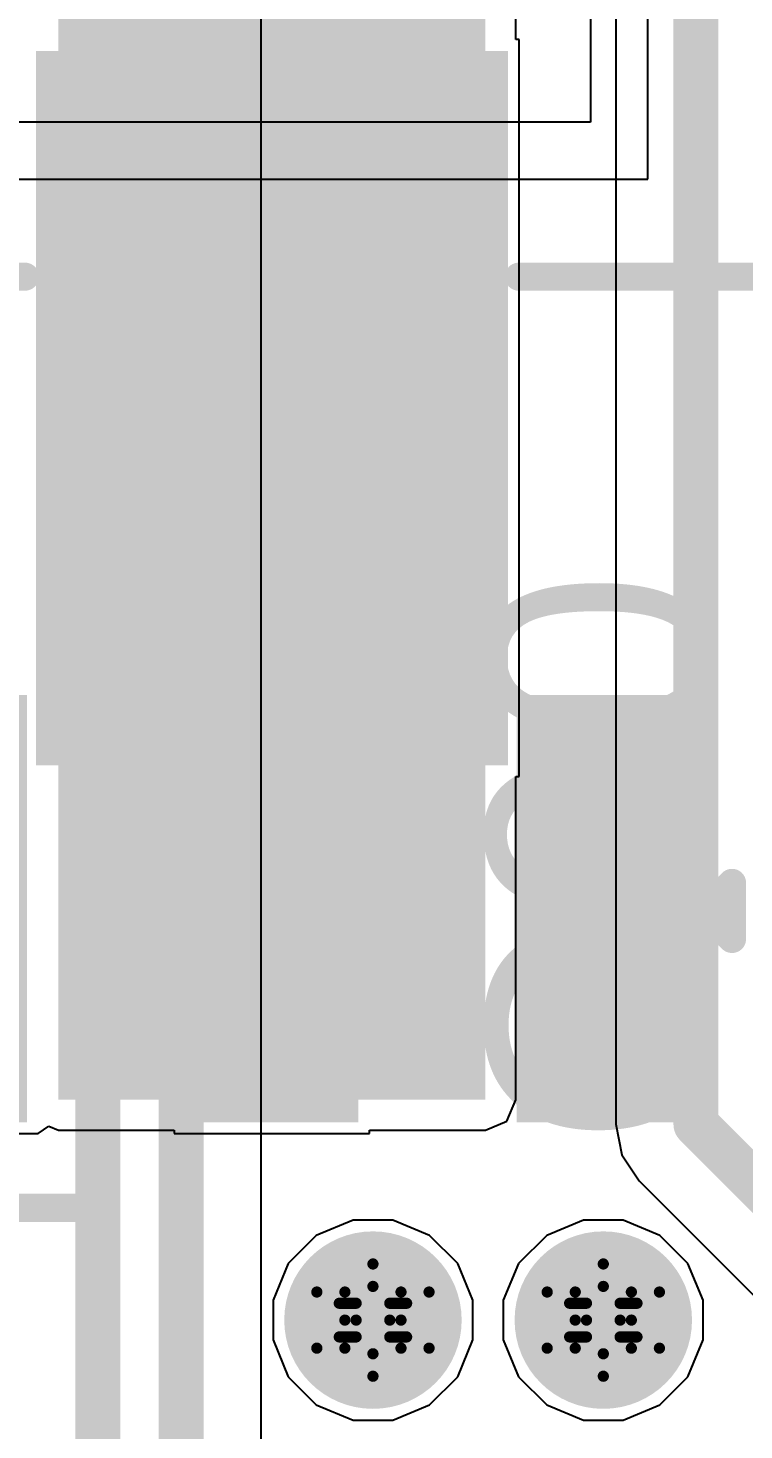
# Model space of a CAD drawing. Header units: inches. Extents: x -2.7 to 10.9, y -2.9 to 7.4.
# Drawn here: x 1.3515 to 1.4791, y -1.4059 to -1.1561 of the extents above; entities that cross this region are included whole.
import ezdxf

# ---------------------------------------------------------------- set-up
doc = ezdxf.new("R2010")
doc.units = ezdxf.units.IN
doc.header["$MEASUREMENT"] = 0
for name, color, linetype in [('Board Outline', 216, 'Continuous'), ('Bottom Layer', 5, 'Continuous'), ('Bottom Overlay', 54, 'Continuous'), ('Bottom Paste', 16, 'Continuous'), ('Bottom Solder', 6, 'Continuous'), ('Drill Drawing', 1, 'Continuous'), ('Layer 2', 16, 'Continuous'), ('Layer 3', 76, 'Continuous'), ('Top Layer', 1, 'Continuous'), ('Top Overlay', 2, 'Continuous'), ('Top Solder', 216, 'Continuous'), ('Via Holes', 16, 'Continuous')]:
    doc.layers.add(name, color=color, linetype=linetype)
doc.styles.add('Arial', font='', dxfattribs={"height": 0.2})
doc.styles.get('Arial').set_extended_font_data('Arial')

# ---------------------------------------------------------------- blocks, each defined once
blk = doc.blocks.new('SOT_89_3_B_138')
at = {"layer": 'Bottom Layer'}
for points in [[(-0.07047, 0.07864), (-0.04764, 0.07864), (-0.04764, 0.01053), (-0.07047, 0.01053)], [(-0.01142, 0.07864), (0.01142, 0.07864), (0.01142, 0.01053), (-0.01142, 0.01053)], [(0.04764, 0.07864), (0.07047, 0.07864), (0.07047, 0.01053), (0.04764, 0.01053)], [(-0.03805, 0.01506), (0.03805, 0.01506), (0.03805, -0.10423), (-0.03805, -0.10423)]]:
    blk.add_hatch(color=5, dxfattribs=at).paths.add_polyline_path(points)
at = {"layer": 'Bottom Paste'}
for points in [[(-0.07047, 0.07864), (-0.04764, 0.07864), (-0.04764, 0.01053), (-0.07047, 0.01053)], [(-0.01142, 0.07864), (0.01142, 0.07864), (0.01142, 0.01053), (-0.01142, 0.01053)], [(0.04764, 0.07864), (0.07047, 0.07864), (0.07047, 0.01053), (0.04764, 0.01053)], [(-0.03805, 0.01506), (0.03805, 0.01506), (0.03805, -0.10423), (-0.03805, -0.10423)]]:
    blk.add_hatch(color=16, dxfattribs=at).paths.add_polyline_path(points)
at = {"layer": 'Bottom Solder'}
for points in [[(-0.07447, 0.08264), (-0.04364, 0.08264), (-0.04364, 0.00653), (-0.07447, 0.00653)], [(-0.01542, 0.08264), (0.01542, 0.08264), (0.01542, 0.00653), (-0.01542, 0.00653)], [(0.04364, 0.08264), (0.07447, 0.08264), (0.07447, 0.00653), (0.04364, 0.00653)], [(-0.04205, 0.01906), (0.04205, 0.01906), (0.04205, -0.10823), (-0.04205, -0.10823)]]:
    blk.add_hatch(color=6, dxfattribs=at).paths.add_polyline_path(points)
at = {"layer": 'Bottom Overlay'}
for points in [[(-0.077, 0.045, 0.005, 0.005, 0), (-0.082, 0.05, 0.005, 0.005, 0)], [(-0.082, 0.05, 0.005, 0.005, 0), (-0.082, 0.04, 0.005, 0.005, 0)], [(-0.077, 0.045, 0.005, 0.005, 0), (-0.082, 0.04, 0.005, 0.005, 0)], [(-0.091, 0.035, 0.005, 0.005, 0), (-0.091, -0.068, 0.005, 0.005, 0)], [(0.091, 0.035, 0.005, 0.005, 0), (0.091, -0.068, 0.005, 0.005, 0)], [(-0.044, -0.068, 0.005, 0.005, 0), (-0.091, -0.068, 0.005, 0.005, 0)], [(0.091, -0.068, 0.005, 0.005, 0), (0.044, -0.068, 0.005, 0.005, 0)]]:
    blk.add_lwpolyline(points, format="xyseb", dxfattribs=at)
for points in [[(-0.08325, 0.05, 0.0025, 0.0025, 1), (-0.08075, 0.05, 0.0025, 0.0025, 1)], [(-0.08325, 0.05, 0.0025, 0.0025, 1), (-0.08075, 0.05, 0.0025, 0.0025, 1)], [(-0.07825, 0.045, 0.0025, 0.0025, 1), (-0.07575, 0.045, 0.0025, 0.0025, 1)], [(-0.07825, 0.045, 0.0025, 0.0025, 1), (-0.07575, 0.045, 0.0025, 0.0025, 1)], [(-0.08325, 0.04, 0.0025, 0.0025, 1), (-0.08075, 0.04, 0.0025, 0.0025, 1)], [(-0.08325, 0.04, 0.0025, 0.0025, 1), (-0.08075, 0.04, 0.0025, 0.0025, 1)], [(-0.09225, 0.035, 0.0025, 0.0025, 1), (-0.08975, 0.035, 0.0025, 0.0025, 1)], [(0.08975, 0.035, 0.0025, 0.0025, 1), (0.09225, 0.035, 0.0025, 0.0025, 1)], [(-0.09225, -0.068, 0.0025, 0.0025, 1), (-0.08975, -0.068, 0.0025, 0.0025, 1)], [(-0.09225, -0.068, 0.0025, 0.0025, 1), (-0.08975, -0.068, 0.0025, 0.0025, 1)], [(-0.04525, -0.068, 0.0025, 0.0025, 1), (-0.04275, -0.068, 0.0025, 0.0025, 1)], [(0.04275, -0.068, 0.0025, 0.0025, 1), (0.04525, -0.068, 0.0025, 0.0025, 1)], [(0.08975, -0.068, 0.0025, 0.0025, 1), (0.09225, -0.068, 0.0025, 0.0025, 1)], [(0.08975, -0.068, 0.0025, 0.0025, 1), (0.09225, -0.068, 0.0025, 0.0025, 1)]]:
    blk.add_lwpolyline(points, format="xyseb", close=True, dxfattribs=at)

msp = doc.modelspace()

# ---------------------------------------------------------------- hatches: boundary and pattern name
at = {"layer": 'Bottom Layer'}
for points in [[(1.35695, -1.28347), (1.43305, -1.28347), (1.43305, -0.93744), (1.35695, -0.93744)], [(1.35695, -1.34706), (1.43305, -1.34706), (1.43305, -1.26841), (1.35695, -1.26841)]]:
    msp.add_hatch(color=5, dxfattribs=at).paths.add_polyline_path(points)
h = msp.add_hatch(color=5, dxfattribs=at)
edge = h.paths.add_edge_path()
edge.add_arc((1.41301, -1.38631), 0.01181, 0, 360)
h = msp.add_hatch(color=5, dxfattribs=at)
edge = h.paths.add_edge_path()
edge.add_arc((1.45406, -1.38631), 0.01181, 0, 360)
at = {"layer": 'Bottom Solder'}
h = msp.add_hatch(color=6, dxfattribs=at)
edge = h.paths.add_edge_path()
edge.add_arc((1.41301, -1.38631), 0.01581, 0, 360)
h = msp.add_hatch(color=6, dxfattribs=at)
edge = h.paths.add_edge_path()
edge.add_arc((1.45406, -1.38631), 0.01581, 0, 360)
at = {"layer": 'Layer 2'}
h = msp.add_hatch(color=16, dxfattribs=at)
edge = h.paths.add_edge_path()
edge.add_arc((1.41301, -1.38631), 0.01181, 0, 360)
h = msp.add_hatch(color=16, dxfattribs=at)
edge = h.paths.add_edge_path()
edge.add_arc((1.45406, -1.38631), 0.01181, 0, 360)
at = {"layer": 'Layer 3'}
h = msp.add_hatch(color=76, dxfattribs=at)
edge = h.paths.add_edge_path()
edge.add_arc((1.41301, -1.38631), 0.01181, 0, 360)
h = msp.add_hatch(color=76, dxfattribs=at)
edge = h.paths.add_edge_path()
edge.add_arc((1.45406, -1.38631), 0.01181, 0, 360)
at = {"layer": 'Top Layer'}
h = msp.add_hatch(color=1, dxfattribs=at)
edge = h.paths.add_edge_path()
edge.add_arc((1.41301, -1.38631), 0.01181, 0, 360)
h = msp.add_hatch(color=1, dxfattribs=at)
edge = h.paths.add_edge_path()
edge.add_arc((1.45406, -1.38631), 0.01181, 0, 360)
at = {"layer": 'Top Solder'}
h = msp.add_hatch(color=216, dxfattribs=at)
edge = h.paths.add_edge_path()
edge.add_arc((1.41301, -1.38631), 0.01581, 0, 360)
h = msp.add_hatch(color=216, dxfattribs=at)
edge = h.paths.add_edge_path()
edge.add_arc((1.45406, -1.38631), 0.01581, 0, 360)
at = {"layer": 'Via Holes'}
h = msp.add_hatch(color=7, dxfattribs=at)
edge = h.paths.add_edge_path()
edge.add_arc((1.41301, -1.38631), 0.00591, 0, 360)
h = msp.add_hatch(color=7, dxfattribs=at)
edge = h.paths.add_edge_path()
edge.add_arc((1.45406, -1.38631), 0.00591, 0, 360)

# ---------------------------------------------------------------- linework, layer by layer
at = {"layer": 'Board Outline'}
msp.add_lwpolyline([(2.84412, -0.24125, 0.005, 0.005, -0.741893), (-2.49969, -1.37795, 0.005, 0.005, 0)], format="xyseb", dxfattribs=at)
at = {"layer": 'Bottom Layer'}
for p, q in [((1.43846, -1.15818), (1.43846, -0.93744)), ((1.43905, -1.15818), (1.43846, -1.15818)), ((1.43905, -1.28947), (1.43905, -1.15818)), ((1.43846, -1.34706), (1.43846, -1.28947)), ((1.43846, -1.28947), (1.43905, -1.28947)), ((1.43688, -1.35088), (1.43846, -1.34706)), ((1.43305, -1.35247), (1.43688, -1.35088)), ((1.31853, -1.35306), (1.35336, -1.35306)), ((1.35336, -1.35306), (1.35528, -1.35178)), ((1.35336, -1.35306), (1.35336, -1.35306)), ((1.35528, -1.35178), (1.35695, -1.35247)), ((1.35695, -1.35247), (1.37758, -1.35247)), ((1.37758, -1.35247), (1.37758, -1.35306)), ((1.37758, -1.35306), (1.41242, -1.35306)), ((1.41242, -1.35306), (1.41242, -1.35247)), ((1.41242, -1.35247), (1.43305, -1.35247))]:
    msp.add_line(p, q, dxfattribs=at)
at = {"layer": 'Bottom Overlay'}
for points in [[(1.29408, -1.36631, 0.005, 0.005, 0), (1.36435, -1.36631, 0.005, 0.005, 0)], [(1.36435, -1.39981, 0.005, 0.005, 0), (1.36435, -1.36631, 0.005, 0.005, 0)]]:
    msp.add_lwpolyline(points, format="xyseb", dxfattribs=at)
for points in [[(1.3631, -1.36631, 0.0025, 0.0025, 1), (1.3656, -1.36631, 0.0025, 0.0025, 1)], [(1.3631, -1.36631, 0.0025, 0.0025, 1), (1.3656, -1.36631, 0.0025, 0.0025, 1)], [(1.3631, -1.39981, 0.0025, 0.0025, 1), (1.3656, -1.39981, 0.0025, 0.0025, 1)]]:
    msp.add_lwpolyline(points, format="xyseb", close=True, dxfattribs=at)
at = {"layer": 'Drill Drawing'}
for points in [[(1.40801, -1.38131, 0.002, 0.002, 0), (1.41301, -1.37631, 0.002, 0.002, 0)], [(1.41301, -1.37631, 0.002, 0.002, 0), (1.41801, -1.38131, 0.002, 0.002, 0)], [(1.44906, -1.38131, 0.002, 0.002, 0), (1.45406, -1.37631, 0.002, 0.002, 0)], [(1.45406, -1.37631, 0.002, 0.002, 0), (1.45906, -1.38131, 0.002, 0.002, 0)], [(1.40301, -1.38131, 0.002, 0.002, 0), (1.40801, -1.38631, 0.002, 0.002, 0)], [(1.40301, -1.38131, 0.002, 0.002, 0), (1.40801, -1.38131, 0.002, 0.002, 0)], [(1.41001, -1.38331, 0.002, 0.002, 0), (1.41301, -1.38031, 0.002, 0.002, 0)], [(1.41301, -1.38031, 0.002, 0.002, 0), (1.41601, -1.38331, 0.002, 0.002, 0)], [(1.41801, -1.38131, 0.002, 0.002, 0), (1.42301, -1.38131, 0.002, 0.002, 0)], [(1.41801, -1.38631, 0.002, 0.002, 0), (1.42301, -1.38131, 0.002, 0.002, 0)], [(1.44406, -1.38131, 0.002, 0.002, 0), (1.44906, -1.38631, 0.002, 0.002, 0)], [(1.44406, -1.38131, 0.002, 0.002, 0), (1.44906, -1.38131, 0.002, 0.002, 0)], [(1.45106, -1.38331, 0.002, 0.002, 0), (1.45406, -1.38031, 0.002, 0.002, 0)], [(1.45406, -1.38031, 0.002, 0.002, 0), (1.45706, -1.38331, 0.002, 0.002, 0)], [(1.45906, -1.38131, 0.002, 0.002, 0), (1.46406, -1.38131, 0.002, 0.002, 0)], [(1.45906, -1.38631, 0.002, 0.002, 0), (1.46406, -1.38131, 0.002, 0.002, 0)], [(1.40701, -1.38331, 0.002, 0.002, 0), (1.41001, -1.38631, 0.002, 0.002, 0)], [(1.40701, -1.38331, 0.002, 0.002, 0), (1.41001, -1.38331, 0.002, 0.002, 0)], [(1.41601, -1.38331, 0.002, 0.002, 0), (1.41901, -1.38331, 0.002, 0.002, 0)], [(1.41601, -1.38631, 0.002, 0.002, 0), (1.41901, -1.38331, 0.002, 0.002, 0)], [(1.44806, -1.38331, 0.002, 0.002, 0), (1.45106, -1.38631, 0.002, 0.002, 0)], [(1.44806, -1.38331, 0.002, 0.002, 0), (1.45106, -1.38331, 0.002, 0.002, 0)], [(1.45706, -1.38331, 0.002, 0.002, 0), (1.46006, -1.38331, 0.002, 0.002, 0)], [(1.45706, -1.38631, 0.002, 0.002, 0), (1.46006, -1.38331, 0.002, 0.002, 0)], [(1.40301, -1.39131, 0.002, 0.002, 0), (1.40801, -1.38631, 0.002, 0.002, 0)], [(1.40701, -1.38931, 0.002, 0.002, 0), (1.41001, -1.38631, 0.002, 0.002, 0)], [(1.41601, -1.38631, 0.002, 0.002, 0), (1.41901, -1.38931, 0.002, 0.002, 0)], [(1.41801, -1.38631, 0.002, 0.002, 0), (1.42301, -1.39131, 0.002, 0.002, 0)], [(1.44406, -1.39131, 0.002, 0.002, 0), (1.44906, -1.38631, 0.002, 0.002, 0)], [(1.44806, -1.38931, 0.002, 0.002, 0), (1.45106, -1.38631, 0.002, 0.002, 0)], [(1.45706, -1.38631, 0.002, 0.002, 0), (1.46006, -1.38931, 0.002, 0.002, 0)], [(1.45906, -1.38631, 0.002, 0.002, 0), (1.46406, -1.39131, 0.002, 0.002, 0)], [(1.40701, -1.38931, 0.002, 0.002, 0), (1.41001, -1.38931, 0.002, 0.002, 0)], [(1.41001, -1.38931, 0.002, 0.002, 0), (1.41301, -1.39231, 0.002, 0.002, 0)], [(1.41301, -1.39231, 0.002, 0.002, 0), (1.41601, -1.38931, 0.002, 0.002, 0)], [(1.41601, -1.38931, 0.002, 0.002, 0), (1.41901, -1.38931, 0.002, 0.002, 0)], [(1.44806, -1.38931, 0.002, 0.002, 0), (1.45106, -1.38931, 0.002, 0.002, 0)], [(1.45106, -1.38931, 0.002, 0.002, 0), (1.45406, -1.39231, 0.002, 0.002, 0)], [(1.45406, -1.39231, 0.002, 0.002, 0), (1.45706, -1.38931, 0.002, 0.002, 0)], [(1.45706, -1.38931, 0.002, 0.002, 0), (1.46006, -1.38931, 0.002, 0.002, 0)], [(1.40301, -1.39131, 0.002, 0.002, 0), (1.40801, -1.39131, 0.002, 0.002, 0)], [(1.40801, -1.39131, 0.002, 0.002, 0), (1.41301, -1.39631, 0.002, 0.002, 0)], [(1.41301, -1.39631, 0.002, 0.002, 0), (1.41801, -1.39131, 0.002, 0.002, 0)], [(1.41801, -1.39131, 0.002, 0.002, 0), (1.42301, -1.39131, 0.002, 0.002, 0)], [(1.44406, -1.39131, 0.002, 0.002, 0), (1.44906, -1.39131, 0.002, 0.002, 0)], [(1.44906, -1.39131, 0.002, 0.002, 0), (1.45406, -1.39631, 0.002, 0.002, 0)], [(1.45406, -1.39631, 0.002, 0.002, 0), (1.45906, -1.39131, 0.002, 0.002, 0)], [(1.45906, -1.39131, 0.002, 0.002, 0), (1.46406, -1.39131, 0.002, 0.002, 0)]]:
    msp.add_lwpolyline(points, format="xyseb", dxfattribs=at)
for points in [[(1.41251, -1.37631, 0.001, 0.001, 1), (1.41351, -1.37631, 0.001, 0.001, 1)], [(1.41251, -1.37631, 0.001, 0.001, 1), (1.41351, -1.37631, 0.001, 0.001, 1)], [(1.45356, -1.37631, 0.001, 0.001, 1), (1.45456, -1.37631, 0.001, 0.001, 1)], [(1.45356, -1.37631, 0.001, 0.001, 1), (1.45456, -1.37631, 0.001, 0.001, 1)], [(1.40251, -1.38131, 0.001, 0.001, 1), (1.40351, -1.38131, 0.001, 0.001, 1)], [(1.40251, -1.38131, 0.001, 0.001, 1), (1.40351, -1.38131, 0.001, 0.001, 1)], [(1.40751, -1.38131, 0.001, 0.001, 1), (1.40851, -1.38131, 0.001, 0.001, 1)], [(1.40751, -1.38131, 0.001, 0.001, 1), (1.40851, -1.38131, 0.001, 0.001, 1)], [(1.41251, -1.38031, 0.001, 0.001, 1), (1.41351, -1.38031, 0.001, 0.001, 1)], [(1.41251, -1.38031, 0.001, 0.001, 1), (1.41351, -1.38031, 0.001, 0.001, 1)], [(1.41751, -1.38131, 0.001, 0.001, 1), (1.41851, -1.38131, 0.001, 0.001, 1)], [(1.41751, -1.38131, 0.001, 0.001, 1), (1.41851, -1.38131, 0.001, 0.001, 1)], [(1.42251, -1.38131, 0.001, 0.001, 1), (1.42351, -1.38131, 0.001, 0.001, 1)], [(1.42251, -1.38131, 0.001, 0.001, 1), (1.42351, -1.38131, 0.001, 0.001, 1)], [(1.44356, -1.38131, 0.001, 0.001, 1), (1.44456, -1.38131, 0.001, 0.001, 1)], [(1.44356, -1.38131, 0.001, 0.001, 1), (1.44456, -1.38131, 0.001, 0.001, 1)], [(1.44856, -1.38131, 0.001, 0.001, 1), (1.44956, -1.38131, 0.001, 0.001, 1)], [(1.44856, -1.38131, 0.001, 0.001, 1), (1.44956, -1.38131, 0.001, 0.001, 1)], [(1.45356, -1.38031, 0.001, 0.001, 1), (1.45456, -1.38031, 0.001, 0.001, 1)], [(1.45356, -1.38031, 0.001, 0.001, 1), (1.45456, -1.38031, 0.001, 0.001, 1)], [(1.45856, -1.38131, 0.001, 0.001, 1), (1.45956, -1.38131, 0.001, 0.001, 1)], [(1.45856, -1.38131, 0.001, 0.001, 1), (1.45956, -1.38131, 0.001, 0.001, 1)], [(1.46356, -1.38131, 0.001, 0.001, 1), (1.46456, -1.38131, 0.001, 0.001, 1)], [(1.46356, -1.38131, 0.001, 0.001, 1), (1.46456, -1.38131, 0.001, 0.001, 1)], [(1.40651, -1.38331, 0.001, 0.001, 1), (1.40751, -1.38331, 0.001, 0.001, 1)], [(1.40651, -1.38331, 0.001, 0.001, 1), (1.40751, -1.38331, 0.001, 0.001, 1)], [(1.40951, -1.38331, 0.001, 0.001, 1), (1.41051, -1.38331, 0.001, 0.001, 1)], [(1.40951, -1.38331, 0.001, 0.001, 1), (1.41051, -1.38331, 0.001, 0.001, 1)], [(1.41551, -1.38331, 0.001, 0.001, 1), (1.41651, -1.38331, 0.001, 0.001, 1)], [(1.41551, -1.38331, 0.001, 0.001, 1), (1.41651, -1.38331, 0.001, 0.001, 1)], [(1.41851, -1.38331, 0.001, 0.001, 1), (1.41951, -1.38331, 0.001, 0.001, 1)], [(1.41851, -1.38331, 0.001, 0.001, 1), (1.41951, -1.38331, 0.001, 0.001, 1)], [(1.44756, -1.38331, 0.001, 0.001, 1), (1.44856, -1.38331, 0.001, 0.001, 1)], [(1.44756, -1.38331, 0.001, 0.001, 1), (1.44856, -1.38331, 0.001, 0.001, 1)], [(1.45056, -1.38331, 0.001, 0.001, 1), (1.45156, -1.38331, 0.001, 0.001, 1)], [(1.45056, -1.38331, 0.001, 0.001, 1), (1.45156, -1.38331, 0.001, 0.001, 1)], [(1.45656, -1.38331, 0.001, 0.001, 1), (1.45756, -1.38331, 0.001, 0.001, 1)], [(1.45656, -1.38331, 0.001, 0.001, 1), (1.45756, -1.38331, 0.001, 0.001, 1)], [(1.45956, -1.38331, 0.001, 0.001, 1), (1.46056, -1.38331, 0.001, 0.001, 1)], [(1.45956, -1.38331, 0.001, 0.001, 1), (1.46056, -1.38331, 0.001, 0.001, 1)], [(1.40751, -1.38631, 0.001, 0.001, 1), (1.40851, -1.38631, 0.001, 0.001, 1)], [(1.40751, -1.38631, 0.001, 0.001, 1), (1.40851, -1.38631, 0.001, 0.001, 1)], [(1.40951, -1.38631, 0.001, 0.001, 1), (1.41051, -1.38631, 0.001, 0.001, 1)], [(1.40951, -1.38631, 0.001, 0.001, 1), (1.41051, -1.38631, 0.001, 0.001, 1)], [(1.41551, -1.38631, 0.001, 0.001, 1), (1.41651, -1.38631, 0.001, 0.001, 1)], [(1.41551, -1.38631, 0.001, 0.001, 1), (1.41651, -1.38631, 0.001, 0.001, 1)], [(1.41751, -1.38631, 0.001, 0.001, 1), (1.41851, -1.38631, 0.001, 0.001, 1)], [(1.41751, -1.38631, 0.001, 0.001, 1), (1.41851, -1.38631, 0.001, 0.001, 1)], [(1.44856, -1.38631, 0.001, 0.001, 1), (1.44956, -1.38631, 0.001, 0.001, 1)], [(1.44856, -1.38631, 0.001, 0.001, 1), (1.44956, -1.38631, 0.001, 0.001, 1)], [(1.45056, -1.38631, 0.001, 0.001, 1), (1.45156, -1.38631, 0.001, 0.001, 1)], [(1.45056, -1.38631, 0.001, 0.001, 1), (1.45156, -1.38631, 0.001, 0.001, 1)], [(1.45656, -1.38631, 0.001, 0.001, 1), (1.45756, -1.38631, 0.001, 0.001, 1)], [(1.45656, -1.38631, 0.001, 0.001, 1), (1.45756, -1.38631, 0.001, 0.001, 1)], [(1.45856, -1.38631, 0.001, 0.001, 1), (1.45956, -1.38631, 0.001, 0.001, 1)], [(1.45856, -1.38631, 0.001, 0.001, 1), (1.45956, -1.38631, 0.001, 0.001, 1)], [(1.40651, -1.38931, 0.001, 0.001, 1), (1.40751, -1.38931, 0.001, 0.001, 1)], [(1.40651, -1.38931, 0.001, 0.001, 1), (1.40751, -1.38931, 0.001, 0.001, 1)], [(1.40951, -1.38931, 0.001, 0.001, 1), (1.41051, -1.38931, 0.001, 0.001, 1)], [(1.40951, -1.38931, 0.001, 0.001, 1), (1.41051, -1.38931, 0.001, 0.001, 1)], [(1.41551, -1.38931, 0.001, 0.001, 1), (1.41651, -1.38931, 0.001, 0.001, 1)], [(1.41551, -1.38931, 0.001, 0.001, 1), (1.41651, -1.38931, 0.001, 0.001, 1)], [(1.41851, -1.38931, 0.001, 0.001, 1), (1.41951, -1.38931, 0.001, 0.001, 1)], [(1.41851, -1.38931, 0.001, 0.001, 1), (1.41951, -1.38931, 0.001, 0.001, 1)], [(1.44756, -1.38931, 0.001, 0.001, 1), (1.44856, -1.38931, 0.001, 0.001, 1)], [(1.44756, -1.38931, 0.001, 0.001, 1), (1.44856, -1.38931, 0.001, 0.001, 1)], [(1.45056, -1.38931, 0.001, 0.001, 1), (1.45156, -1.38931, 0.001, 0.001, 1)], [(1.45056, -1.38931, 0.001, 0.001, 1), (1.45156, -1.38931, 0.001, 0.001, 1)], [(1.45656, -1.38931, 0.001, 0.001, 1), (1.45756, -1.38931, 0.001, 0.001, 1)], [(1.45656, -1.38931, 0.001, 0.001, 1), (1.45756, -1.38931, 0.001, 0.001, 1)], [(1.45956, -1.38931, 0.001, 0.001, 1), (1.46056, -1.38931, 0.001, 0.001, 1)], [(1.45956, -1.38931, 0.001, 0.001, 1), (1.46056, -1.38931, 0.001, 0.001, 1)], [(1.40251, -1.39131, 0.001, 0.001, 1), (1.40351, -1.39131, 0.001, 0.001, 1)], [(1.40251, -1.39131, 0.001, 0.001, 1), (1.40351, -1.39131, 0.001, 0.001, 1)], [(1.40751, -1.39131, 0.001, 0.001, 1), (1.40851, -1.39131, 0.001, 0.001, 1)], [(1.40751, -1.39131, 0.001, 0.001, 1), (1.40851, -1.39131, 0.001, 0.001, 1)], [(1.41751, -1.39131, 0.001, 0.001, 1), (1.41851, -1.39131, 0.001, 0.001, 1)], [(1.41751, -1.39131, 0.001, 0.001, 1), (1.41851, -1.39131, 0.001, 0.001, 1)], [(1.42251, -1.39131, 0.001, 0.001, 1), (1.42351, -1.39131, 0.001, 0.001, 1)], [(1.42251, -1.39131, 0.001, 0.001, 1), (1.42351, -1.39131, 0.001, 0.001, 1)], [(1.44356, -1.39131, 0.001, 0.001, 1), (1.44456, -1.39131, 0.001, 0.001, 1)], [(1.44356, -1.39131, 0.001, 0.001, 1), (1.44456, -1.39131, 0.001, 0.001, 1)], [(1.44856, -1.39131, 0.001, 0.001, 1), (1.44956, -1.39131, 0.001, 0.001, 1)], [(1.44856, -1.39131, 0.001, 0.001, 1), (1.44956, -1.39131, 0.001, 0.001, 1)], [(1.45856, -1.39131, 0.001, 0.001, 1), (1.45956, -1.39131, 0.001, 0.001, 1)], [(1.45856, -1.39131, 0.001, 0.001, 1), (1.45956, -1.39131, 0.001, 0.001, 1)], [(1.46356, -1.39131, 0.001, 0.001, 1), (1.46456, -1.39131, 0.001, 0.001, 1)], [(1.46356, -1.39131, 0.001, 0.001, 1), (1.46456, -1.39131, 0.001, 0.001, 1)], [(1.41251, -1.39231, 0.001, 0.001, 1), (1.41351, -1.39231, 0.001, 0.001, 1)], [(1.41251, -1.39231, 0.001, 0.001, 1), (1.41351, -1.39231, 0.001, 0.001, 1)], [(1.45356, -1.39231, 0.001, 0.001, 1), (1.45456, -1.39231, 0.001, 0.001, 1)], [(1.45356, -1.39231, 0.001, 0.001, 1), (1.45456, -1.39231, 0.001, 0.001, 1)], [(1.41251, -1.39631, 0.001, 0.001, 1), (1.41351, -1.39631, 0.001, 0.001, 1)], [(1.41251, -1.39631, 0.001, 0.001, 1), (1.41351, -1.39631, 0.001, 0.001, 1)], [(1.45356, -1.39631, 0.001, 0.001, 1), (1.45456, -1.39631, 0.001, 0.001, 1)], [(1.45356, -1.39631, 0.001, 0.001, 1), (1.45456, -1.39631, 0.001, 0.001, 1)]]:
    msp.add_lwpolyline(points, format="xyseb", close=True, dxfattribs=at)
at = {"layer": 'Layer 3'}
for p, q in [((1.4518, -0.33923), (1.4518, -1.17286)), ((1.462, -1.18305), (1.462, -0.33923)), ((1.4518, -1.17286), (1.16, -1.17286)), ((1.16, -1.18305), (1.462, -1.18305)), ((1.40946, -1.36849), (1.40292, -1.37121)), ((1.41655, -1.36849), (1.40946, -1.36849)), ((1.4231, -1.37121), (1.41655, -1.36849)), ((1.45051, -1.36849), (1.44397, -1.37121)), ((1.4576, -1.36849), (1.45051, -1.36849)), ((1.46414, -1.37121), (1.4576, -1.36849)), ((1.40292, -1.37121), (1.39791, -1.37622)), ((1.42811, -1.37622), (1.4231, -1.37121)), ((1.44397, -1.37121), (1.43896, -1.37622)), ((1.46915, -1.37622), (1.46414, -1.37121)), ((1.39791, -1.37622), (1.3952, -1.38276)), ((1.43082, -1.38276), (1.42811, -1.37622)), ((1.43896, -1.37622), (1.43624, -1.38276)), ((1.47187, -1.38276), (1.46915, -1.37622)), ((1.3952, -1.38276), (1.3952, -1.38985)), ((1.43082, -1.38985), (1.43082, -1.38276)), ((1.43624, -1.38276), (1.43624, -1.38985)), ((1.47187, -1.38985), (1.47187, -1.38276)), ((1.3952, -1.38985), (1.39791, -1.3964)), ((1.42811, -1.3964), (1.43082, -1.38985)), ((1.43624, -1.38985), (1.43896, -1.3964)), ((1.46915, -1.3964), (1.47187, -1.38985)), ((1.39791, -1.3964), (1.40292, -1.40141)), ((1.4231, -1.40141), (1.42811, -1.3964)), ((1.43896, -1.3964), (1.44397, -1.40141)), ((1.46414, -1.40141), (1.46915, -1.3964)), ((1.40292, -1.40141), (1.40946, -1.40412)), ((1.41655, -1.40412), (1.4231, -1.40141)), ((1.44397, -1.40141), (1.45051, -1.40412)), ((1.4576, -1.40412), (1.46414, -1.40141)), ((1.40946, -1.40412), (1.41655, -1.40412)), ((1.45051, -1.40412), (1.4576, -1.40412))]:
    msp.add_line(p, q, dxfattribs=at)
at = {"layer": 'Top Layer'}
for p, q in [((1.3931, -1.44613), (1.3931, 0.35627)), ((1.45628, -0.32991), (1.45628, -1.35141)), ((1.45628, -1.35141), (1.45628, -1.35141)), ((1.45628, -1.35141), (1.45737, -1.35687)), ((1.45737, -1.35687), (1.46046, -1.3615)), ((1.46046, -1.3615), (1.48406, -1.38509))]:
    msp.add_line(p, q, dxfattribs=at)
for points in [[(1.364, -1.94999, 0.008, 0.008, 0), (1.364, 0.36933, 0.008, 0.008, 0)], [(1.37883, -1.94983, 0.008, 0.008, 0), (1.37883, 0.36219, 0.008, 0.008, 0)], [(1.47056, -1.35141, 0.008, 0.008, 0), (1.47056, -0.319, 0.008, 0.008, 0)], [(1.47056, -1.35141, 0.008, 0.008, 0), (1.49415, -1.375, 0.008, 0.008, 0)]]:
    msp.add_lwpolyline(points, format="xyseb", dxfattribs=at)
msp.add_lwpolyline([(1.46856, -1.35141, 0.004, 0.004, 1), (1.47256, -1.35141, 0.004, 0.004, 1)], format="xyseb", close=True, dxfattribs=at)
msp.add_lwpolyline([(1.46856, -1.35141, 0.004, 0.004, 1), (1.47256, -1.35141, 0.004, 0.004, 1)], format="xyseb", close=True, dxfattribs=at)

# ---------------------------------------------------------------- block references
at = {"rotation": 180}
msp.add_blockref('SOT_89_3_B_138', (1.395, -1.26841), dxfattribs=at)

# ---------------------------------------------------------------- texts
at = {"layer": 'Top Overlay', "style": 'Arial'}
msp.add_text('C90', height=0.04, rotation=90, dxfattribs=at).set_placement((1.47334, -1.35533))

doc.saveas('drawing.dxf')
